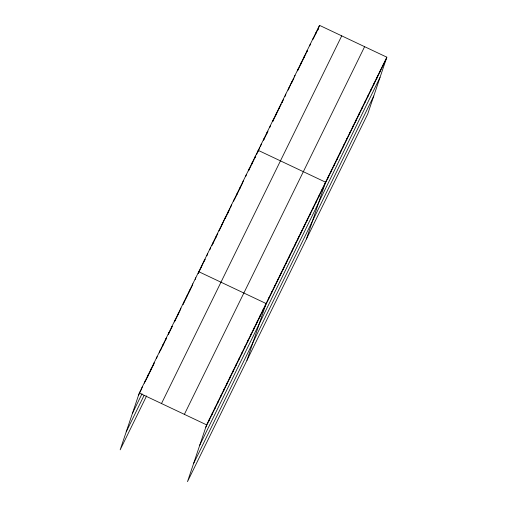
<?xml version="1.0" encoding="UTF-8"?>
<svg xmlns="http://www.w3.org/2000/svg" width="507" height="507" viewBox="0 0 507 507"><rect width="100%" height="100%" fill="white"/><g stroke="black" fill="none" stroke-linecap="round" stroke-linejoin="round"><path stroke-width="0.76" d="M386.828 57.183L206.596 424.86L187.489 481.65L367.721 113.974L386.828 57.183L319.511 25.35L139.279 393.026L120.172 449.817L146.605 395.891M141.472 389.281L142.258 386.961M144.451 383.216L145.23 380.896M147.423 377.151L148.202 374.825M150.395 371.08L151.175 368.76M153.368 365.015L154.153 362.695M156.536 358.367L157.126 356.624M159.318 352.878L160.098 350.559M163.07 344.494L162.291 346.813L164.933 341.42M166.049 338.429L165.263 340.748L166.588 338.049M168.432 334.1L169.021 332.358M171.41 328.035L171.993 326.293M174.383 321.97L174.966 320.228M177.355 315.899L177.944 314.163M180.137 310.417L180.917 308.091M183.889 302.026L183.109 304.346L185.752 298.953M186.861 295.961L186.082 298.281L188.724 292.888M189.84 289.896L189.054 292.216L192.033 286.151M192.223 285.568L192.812 283.825M195.201 279.503L195.784 277.76M198.174 273.431L198.757 271.695L266.074 303.528L246.966 360.319M201.146 267.366L201.729 265.624M204.511 260.142L201.279 267.271M206.9 255.813L207.68 253.494M209.873 249.748L210.652 247.429M212.845 243.683L213.624 241.357M215.817 237.612L216.603 235.292M218.986 230.97L219.575 229.227M221.965 224.899L222.548 223.162M225.52 217.091L222.098 224.81M227.713 213.346L228.499 211.026M230.691 207.281L231.471 204.961M233.664 201.216L234.443 198.896M236.636 195.151L237.415 192.825M239.608 189.079L240.394 186.76M242.777 182.431L243.366 180.695M245.756 176.366L246.339 174.63M248.531 170.884L249.311 168.558M252.29 162.493L251.504 164.813L254.146 159.42M255.262 156.429L254.482 158.748L255.801 156.055M257.651 152.1L258.234 150.357L325.551 182.19L306.437 238.981M260.516 146.428L261.301 144.108M264.362 137.86L263.583 140.179L266.302 134.628M267.423 131.611L266.644 133.93L268.007 131.155M269.711 127.682L270.491 125.356M273.552 119.107L272.772 121.427L275.497 115.875M276.619 112.858L275.84 115.178L278.558 109.62M279.68 106.609L278.901 108.929L281.284 104.068M282.748 100.354L281.962 102.68L283.667 99.207M285.029 96.425L285.809 94.106M288.09 90.176L288.876 87.857M291.937 81.602L288.432 89.479M294.415 77.096L295.004 75.353M297.482 70.847L298.065 69.104M300.543 64.592L301.126 62.855M303.604 58.343L304.194 56.6M306.672 52.094L307.255 50.351M309.733 45.845L310.322 44.103M312.8 39.59L313.383 37.854M315.671 33.925L316.45 31.599M317.978 29.919L318.732 27.67L313.282 38.786M318.928 27.093L319.511 25.35M208.789 421.114L209.575 418.795M211.768 415.049L212.547 412.73M214.74 408.984L215.519 406.658M217.712 402.913L218.492 400.593M220.684 396.848L221.47 394.528M223.663 390.783L224.443 388.457M226.635 384.712L227.415 382.392M229.608 378.647L230.387 376.327M232.58 372.582L233.366 370.262M235.559 366.517L236.338 364.191M238.531 360.445L239.31 358.126M241.503 354.38L242.283 352.061M244.475 348.315L245.261 345.996M247.454 342.25L248.234 339.924M250.426 336.179L251.206 333.859M253.399 330.114L254.178 327.795M256.371 324.049L257.157 321.73M259.35 317.984L260.129 315.658M262.322 311.913L263.101 309.593M268.266 299.783L269.052 297.457M271.239 293.711L272.025 291.392M274.217 287.646L274.997 285.327M277.19 281.581L277.969 279.262M280.162 275.516L280.941 273.191M283.134 269.445L283.92 267.126M286.113 263.38L286.892 261.061M289.085 257.315L289.865 254.996M292.057 251.25L292.837 248.924M295.03 245.179L295.815 242.859M298.008 239.114L298.788 236.794M300.981 233.049L301.76 230.729M303.953 226.984L304.732 224.658M306.925 220.913L307.711 218.593M309.904 214.848L310.683 212.528M312.876 208.783L313.656 206.463M315.848 202.718L316.628 200.392M318.821 196.646L319.606 194.327M321.799 190.581L322.579 188.262M327.833 178.261L328.618 175.942M330.9 172.012L331.679 169.693M333.961 165.764L334.74 163.444M337.028 159.515L337.808 157.189M340.089 153.26L340.869 150.94M343.157 147.011L343.936 144.691M346.218 140.762L346.997 138.443M349.279 134.513L350.064 132.188M352.346 128.258L353.126 125.939M355.407 122.01L356.193 119.69M358.474 115.761L359.254 113.435M361.535 109.506L362.321 107.186M364.603 103.257L365.382 100.937M367.664 97.008L368.443 94.689M370.731 90.759L371.511 88.433M373.792 84.504L374.572 82.185M376.859 78.255L377.639 75.936M379.92 72.007L380.7 69.687M382.988 65.758L383.767 63.432M138.5 395.346L141.142 389.953M145.439 381.194L154.033 363.665M160.637 350.185L161.961 347.491M168.242 334.683L172.203 326.59M174.845 321.197L177.158 316.482M177.488 315.81L179.801 311.089M198.307 273.343L200.949 267.95M204.258 261.206L205.246 259.185M211.856 245.705L217.801 233.569M219.455 230.197L221.768 225.482M225.07 218.739L230.026 208.631M234.652 199.194L242.587 183.014M248.861 170.206L251.174 165.491M256.46 154.705L259.838 147.822M291.5 83.23L293.883 78.37M297.622 70.733L300.347 65.175M300.689 64.478L303.414 58.926M303.75 58.229L306.133 53.368M306.817 51.98L307.495 50.592M132.454 413.325L142.036 393.774M126.218 431.844L144.064 395.441M161.499 403.534L341.724 35.858M184.383 414.352L364.615 46.676M205.817 427.179L386.049 59.503M199.771 445.159L379.997 77.482M193.535 463.677L373.767 96M139.279 393.026L206.596 424.86"/></g></svg>
